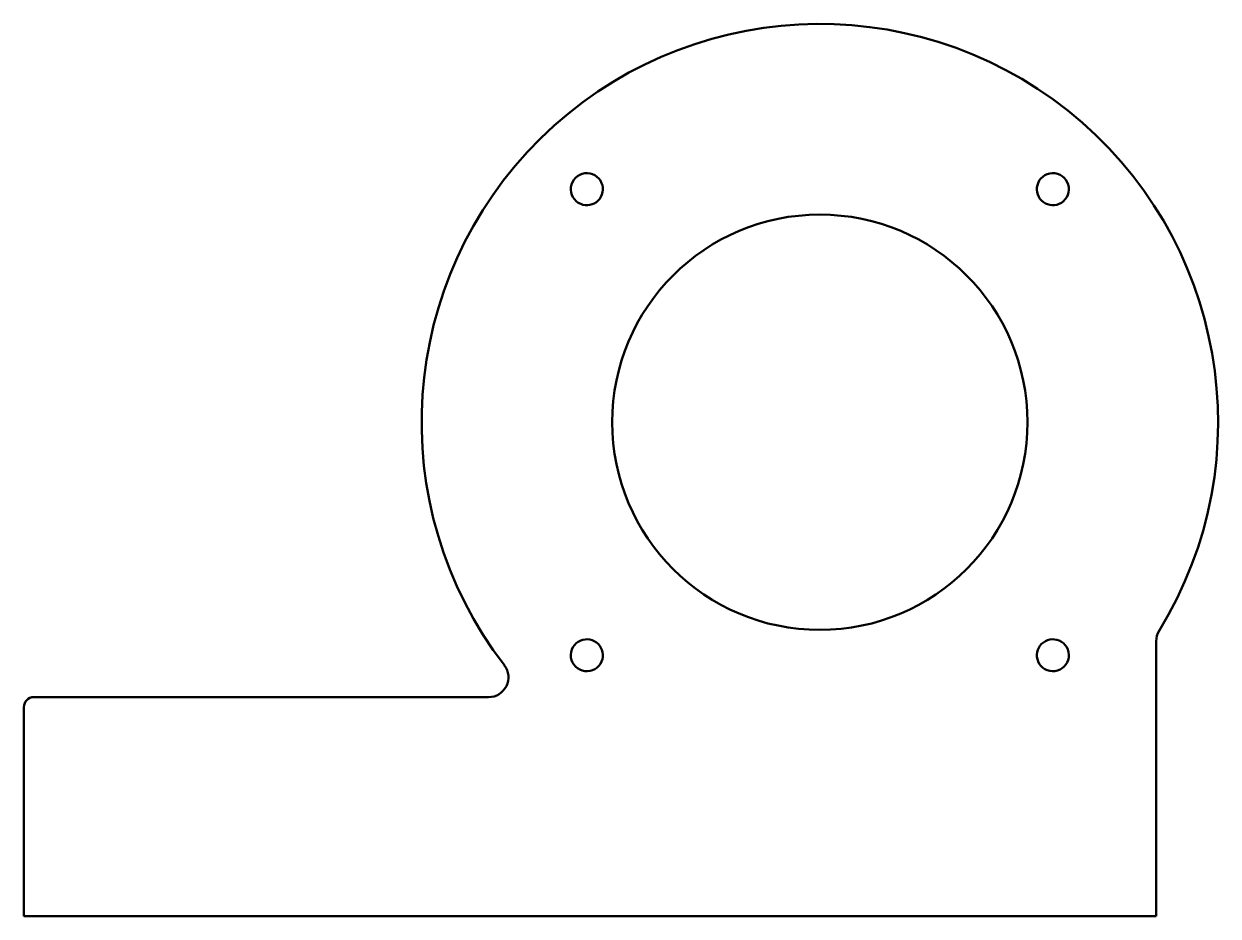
# Model space of a CAD drawing. Header units: millimetres. Extents: x 94 to 215, y 72 to 162.
import ezdxf

# ---------------------------------------------------------------- set-up
doc = ezdxf.new("R2010")
doc.units = ezdxf.units.MM
doc.layers.add('Visible (ISO)', color=7, linetype='Continuous', lineweight=50)

msp = doc.modelspace()

# ---------------------------------------------------------------- linework, layer by layer
at = {"layer": 'Visible (ISO)'}
for p, q in [((208.89, 71.54), (208.89, 99.35)), ((141.37, 93.69), (95.36, 93.69)), ((94.36, 92.69), (94.36, 71.54)), ((94.36, 71.54), (208.89, 71.54))]:
    msp.add_line(p, q, dxfattribs=at)
msp.add_circle((174.87, 121.49), 21, dxfattribs=at)
for centre, radius, start, end in [((174.87, 121.49), 40.28, 328.4287, 217.6004), ((151.3, 145.06), 1.62, 22.6147, 247.3853), ((198.44, 145.06), 1.62, 292.6147, 157.3853), ((151.3, 145.06), 1.62, 247.3853, 22.6147), ((198.44, 145.06), 1.62, 157.3853, 292.6147), ((210.89, 99.35), 2, 148.4287, 180), ((151.3, 97.92), 1.62, 112.6147, 337.3853), ((151.3, 97.92), 1.62, 337.3853, 112.6147), ((198.44, 97.92), 1.62, 67.3853, 202.6147), ((198.44, 97.92), 1.62, 202.6147, 67.3853), ((141.37, 95.69), 2, 270, 37.6004), ((95.36, 92.69), 1, 90, 180)]:
    msp.add_arc(centre, radius, start, end, dxfattribs=at)

doc.saveas('drawing.dxf')
